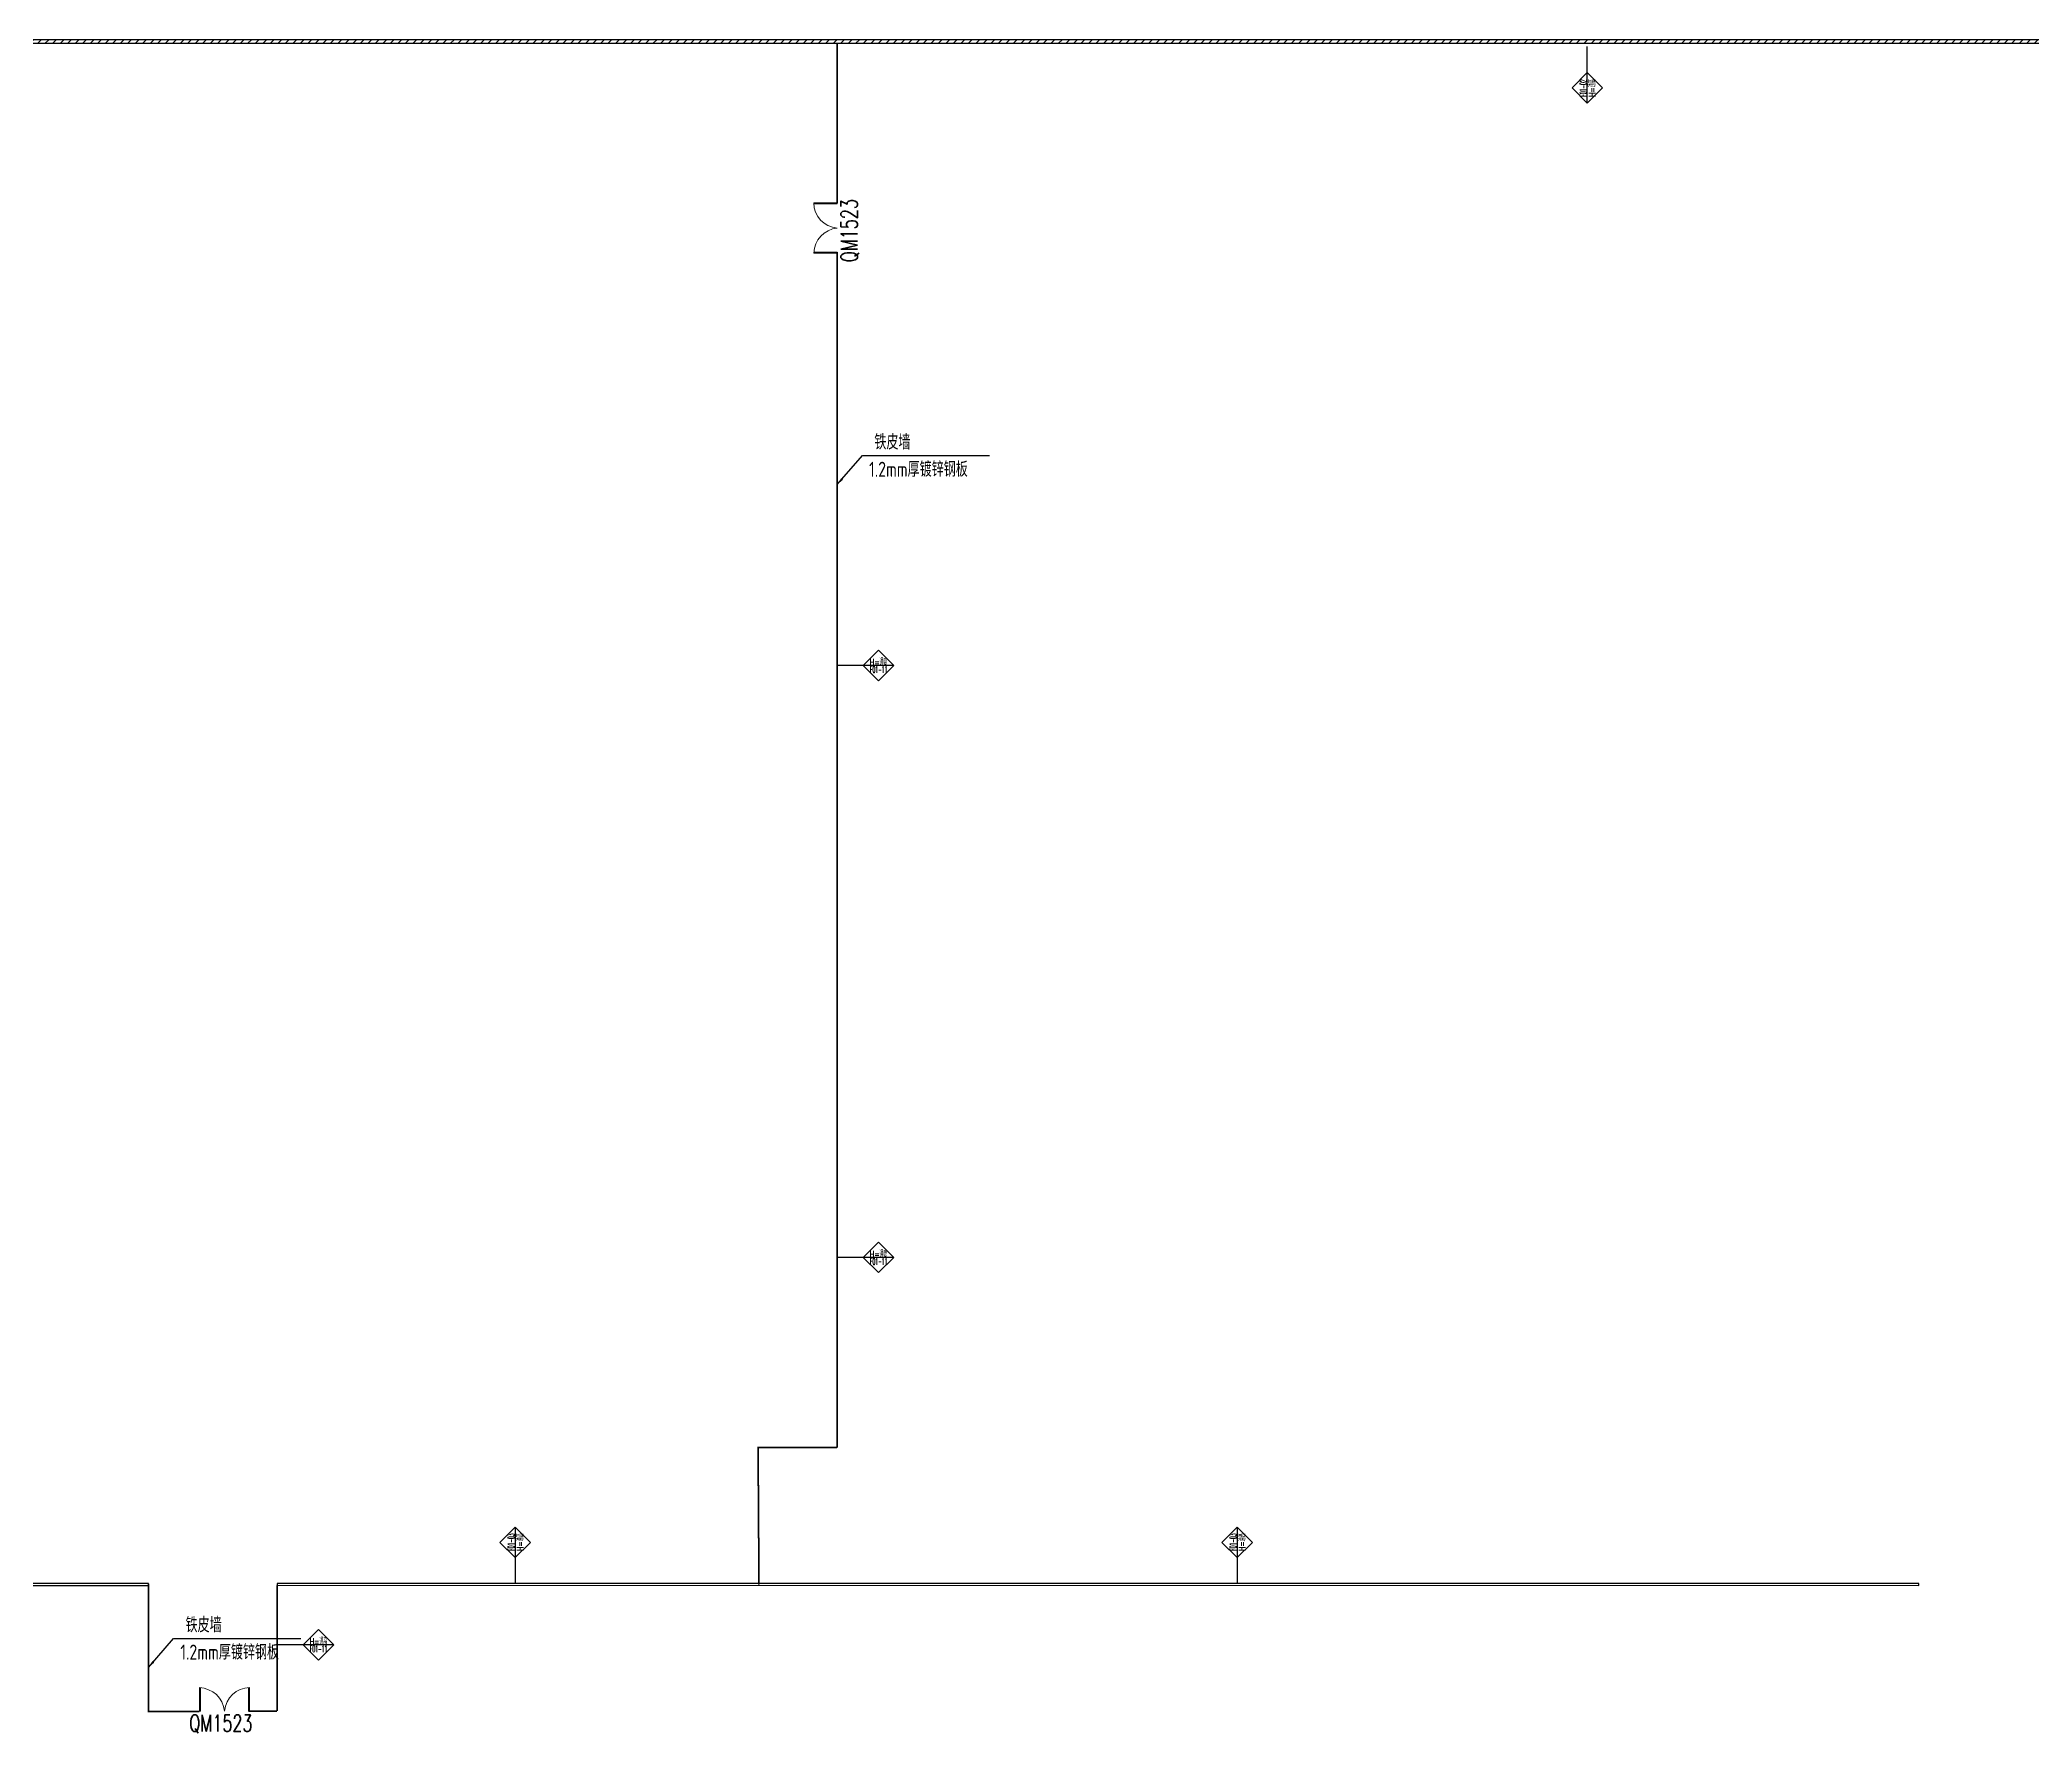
# Model space of a CAD drawing. Header units: millimetres. Extents: x 200 to 469217, y 140 to 158400.
# Drawn here: x 122529 to 182119, y 107354 to 158000 of the extents above; entities that cross this region are included whole.
import ezdxf
from ezdxf.enums import TextEntityAlignment as Align

# ---------------------------------------------------------------- set-up
doc = ezdxf.new("R2010")
doc.units = ezdxf.units.MM
for name, color, linetype in [('0-A-标注', 53, 'Continuous'), ('K-CEIL-DIV-Ceiling to Roof', 210, 'Continuous'), ('K-PART-TEXT', 4, 'Continuous'), ('K-PART-WALL-50mm-非抗', 130, 'Continuous'), ('K-PART-WALL-INS', 10, 'Continuous')]:
    doc.layers.add(name, color=color, linetype=linetype)
doc.layers.add('A-DOOR-IDEN', color=53, linetype='Continuous', lineweight=9)
doc.layers.add('K-PART-DOOR', color=53, linetype='Continuous', lineweight=18)
doc.styles.add('EDRI-COM', font='tssdeng.shx', dxfattribs={"width": 0.8, "bigfont": 'hztxt.shx'})
doc.styles.add('RomanD_1', font='romand__.ttf', dxfattribs={"width": 0.7, "height": 500})
doc.styles.add('Romans', font='romans.shx', dxfattribs={"width": 0.8, "bigfont": 'gbhzfs.shx'})
doc.dimstyles.new('MW_DIM_TICK_035_150', dxfattribs={"dimscale": 150, "dimtxt": 3, "dimasz": 1.5, "dimexe": 1.6, "dimexo": 0.825, "dimgap": 1, "dimtad": 1, "dimdec": 0, "dimzin": 12, "dimdsep": 46, "dimtxsty": 'EDRI-COM', "dimblk": 'ARCHTICK', "dimcen": 1, "dimclrd": 256, "dimclre": 256, "dimclrt": 256, "dimadec": 0, "dimazin": 3, "dimtfac": 1, "dimtdec": 0, "dimtix": 1, "dimtmove": 2, "dimatfit": 1, "dimfxl": 1.25, "dimtolj": 1, "dimtzin": 0, "dimlwd": -1, "dimlwe": -1, "dimarcsym": 1})

# ---------------------------------------------------------------- blocks, each defined once
blk = doc.blocks.new('1523')
blk.add_lwpolyline([(19448, 117148), (19448, 116448, -0.37346), (18698, 117148, -0.387008), (17948, 116448), (17948, 117148)], format="xyb")
for points in [[(17976, 117148), (17948, 117148)], [(17976, 117148), (17976, 116452)], [(19420, 117148), (19420, 116452)], [(19420, 117148), (19448, 117148)]]:
    blk.add_lwpolyline(points)
blk = doc.blocks.new('2AHC-3.1')
for points in [[(0, 458), (-458, 0), (0, -458), (458, 0), (0, 458)], [(-458, 0), (458, 0)], [(458, 0), (1236, 0)]]:
    blk.add_lwpolyline(points)
at = {"ltscale": 0.7, "style": 'Romans', "width": 0.6}
for tag, p in [('2AHC', (-7, 123)), ('H3.1', (-7, -121))]:
    blk.add_attdef(tag, text='', height=200, dxfattribs=at).set_placement(p, align=Align.MIDDLE)
blk = doc.blocks.new('_ArchTick')
at = {"color": 0, "linetype": 'ByBlock', "const_width": 0.4}
blk.add_lwpolyline([(-0.5, -0.5), (0.5, 0.5)], dxfattribs=at)

msp = doc.modelspace()

# ---------------------------------------------------------------- hatches: boundary and pattern name
at = {"layer": 'K-PART-WALL-INS', "linetype": 'Continuous'}
h = msp.add_hatch(dxfattribs=at)
h.set_pattern_fill('ANSI31', color=256, scale=50, angle=180)
h.set_pattern_definition([(225, (28500, 305500), (112.2532, -112.2532), [])])
h.paths.add_polyline_path([(244834, 158000), (260, 158000), (260, 157900), (244834, 157900)])

# ---------------------------------------------------------------- linework, layer by layer
at = {"layer": 'K-CEIL-DIV-Ceiling to Roof', "const_width": 50}
for points in [[(146376, 157900), (146376, 153122)], [(146376, 151650), (146375, 115897)], [(146375, 115897), (144012, 115897), (144038, 111797)], [(125775, 111825), (125775, 108000), (127303, 108000)], [(129625, 111775), (129625, 108016)], [(128775, 108015), (129625, 108016)]]:
    msp.add_lwpolyline(points, dxfattribs=at)
at = {"layer": 'K-PART-WALL-50mm-非抗'}
for points in [[(71850, 111775), (125775, 111775), (125775, 111825), (71850, 111825)], [(129625, 111776), (178725, 111775), (178725, 111825), (129625, 111826)]]:
    msp.add_lwpolyline(points, close=True, dxfattribs=at)
at = {"layer": 'K-PART-WALL-INS', "linetype": 'Continuous'}
msp.add_lwpolyline([(244834, 158000), (260, 158000), (260, 157900), (244834, 157900)], close=True, dxfattribs=at)

# ---------------------------------------------------------------- block references
at = {"layer": '0-A-标注'}
ref = msp.add_blockref('2AHC-3.1', (168814, 156564), dxfattribs=dict(at, rotation=90))
ref.add_attrib('H3.1', 'H=通高', dxfattribs={"layer": '0', "ltscale": 0.7, "height": 200, "rotation": 90, "style": 'Romans', "width": 0.6}).set_placement((168935, 156558), align=Align.MIDDLE)
ref.add_attrib('2AHC', 'F01-02', dxfattribs={"layer": '0', "ltscale": 0.7, "height": 200, "rotation": 90, "style": 'Romans', "width": 0.4}).set_placement((168691, 156558), align=Align.MIDDLE)
ref = msp.add_blockref('2AHC-3.1', (147612, 139289), dxfattribs=dict(at, rotation=180))
ref.add_attrib('H3.1', 'H=通高', dxfattribs={"layer": '0', "ltscale": 0.7, "height": 200, "style": 'Romans', "width": 0.6}).set_placement((147619, 139410), align=Align.MIDDLE)
ref.add_attrib('2AHC', 'F01-11', dxfattribs={"layer": '0', "ltscale": 0.7, "height": 200, "style": 'Romans', "width": 0.4}).set_placement((147619, 139165), align=Align.MIDDLE)
ref = msp.add_blockref('2AHC-3.1', (147612, 121585), dxfattribs=dict(at, rotation=180))
ref.add_attrib('H3.1', 'H=通高', dxfattribs={"layer": '0', "ltscale": 0.7, "height": 200, "style": 'Romans', "width": 0.6}).set_placement((147619, 121706), align=Align.MIDDLE)
ref.add_attrib('2AHC', 'F01-11', dxfattribs={"layer": '0', "ltscale": 0.7, "height": 200, "style": 'Romans', "width": 0.4}).set_placement((147619, 121462), align=Align.MIDDLE)
ref = msp.add_blockref('2AHC-3.1', (136750, 113061), dxfattribs=dict(at, xscale=-1.000000000000003, rotation=90))
ref.add_attrib('H3.1', 'H=通高', dxfattribs={"layer": '0', "ltscale": 0.7, "height": 200, "rotation": 90, "style": 'Romans', "width": 0.6}).set_placement((136871, 113067), align=Align.MIDDLE)
ref.add_attrib('2AHC', 'F01-03', dxfattribs={"layer": '0', "ltscale": 0.7, "height": 200, "rotation": 90, "style": 'Romans', "width": 0.4}).set_placement((136627, 113067), align=Align.MIDDLE)
ref = msp.add_blockref('2AHC-3.1', (158340, 113061), dxfattribs=dict(at, xscale=-1.000000000000003, rotation=90))
ref.add_attrib('H3.1', 'H=通高', dxfattribs={"layer": '0', "ltscale": 0.7, "height": 200, "rotation": 90, "style": 'Romans', "width": 0.6}).set_placement((158461, 113067), align=Align.MIDDLE)
ref.add_attrib('2AHC', 'F01-03', dxfattribs={"layer": '0', "ltscale": 0.7, "height": 200, "rotation": 90, "style": 'Romans', "width": 0.4}).set_placement((158217, 113067), align=Align.MIDDLE)
ref = msp.add_blockref('2AHC-3.1', (130861, 109995), dxfattribs=dict(at, rotation=180))
ref.add_attrib('H3.1', 'H=通高', dxfattribs={"layer": '0', "ltscale": 0.7, "height": 200, "style": 'Romans', "width": 0.6}).set_placement((130867, 110117), align=Align.MIDDLE)
ref.add_attrib('2AHC', 'F01-11', dxfattribs={"layer": '0', "ltscale": 0.7, "height": 200, "style": 'Romans', "width": 0.4}).set_placement((130867, 109872), align=Align.MIDDLE)
at = {"layer": 'K-PART-DOOR', "linetype": 'ByBlock'}
for p, rotation in [((29228, 171070), 270), ((146751, 225163), 180)]:
    msp.add_blockref('1523', p, dxfattribs=dict(at, rotation=rotation))

# ---------------------------------------------------------------- texts
at = {"layer": 'A-DOOR-IDEN', "insert": (146490, 151346), "char_height": 500, "width": 2637.55, "attachment_point": 1, "rotation": 90, "style": 'RomanD_1'}
msp.add_mtext('QM1523', dxfattribs=at)
at = {"layer": 'A-DOOR-IDEN', "insert": (126999, 107901), "char_height": 500, "width": 2637.55, "attachment_point": 1, "style": 'RomanD_1'}
msp.add_mtext('QM1523', dxfattribs=at)
at = {"layer": 'K-PART-TEXT', "style": 'EDRI-COM', "width": 0.8}
for s, p in [('铁皮墙', (147490, 145745)), ('1.2mm厚镀锌钢板', (147331, 144931)), ('铁皮墙', (126888, 110366)), ('1.2mm厚镀锌钢板', (126730, 109552))]:
    msp.add_text(s, height=450, dxfattribs=at).set_placement(p)

# ---------------------------------------------------------------- leaders
at = {"layer": 'K-PART-TEXT'}
for points in [[(146376, 144696), (147133, 145568), (150937, 145568)], [(125775, 109317), (126532, 110189), (130335, 110189)]]:
    msp.add_leader(points, dimstyle='MW_DIM_TICK_035_150', override={"dimgap": 1, "dimtad": 1}, dxfattribs=at)

doc.saveas('drawing.dxf')
